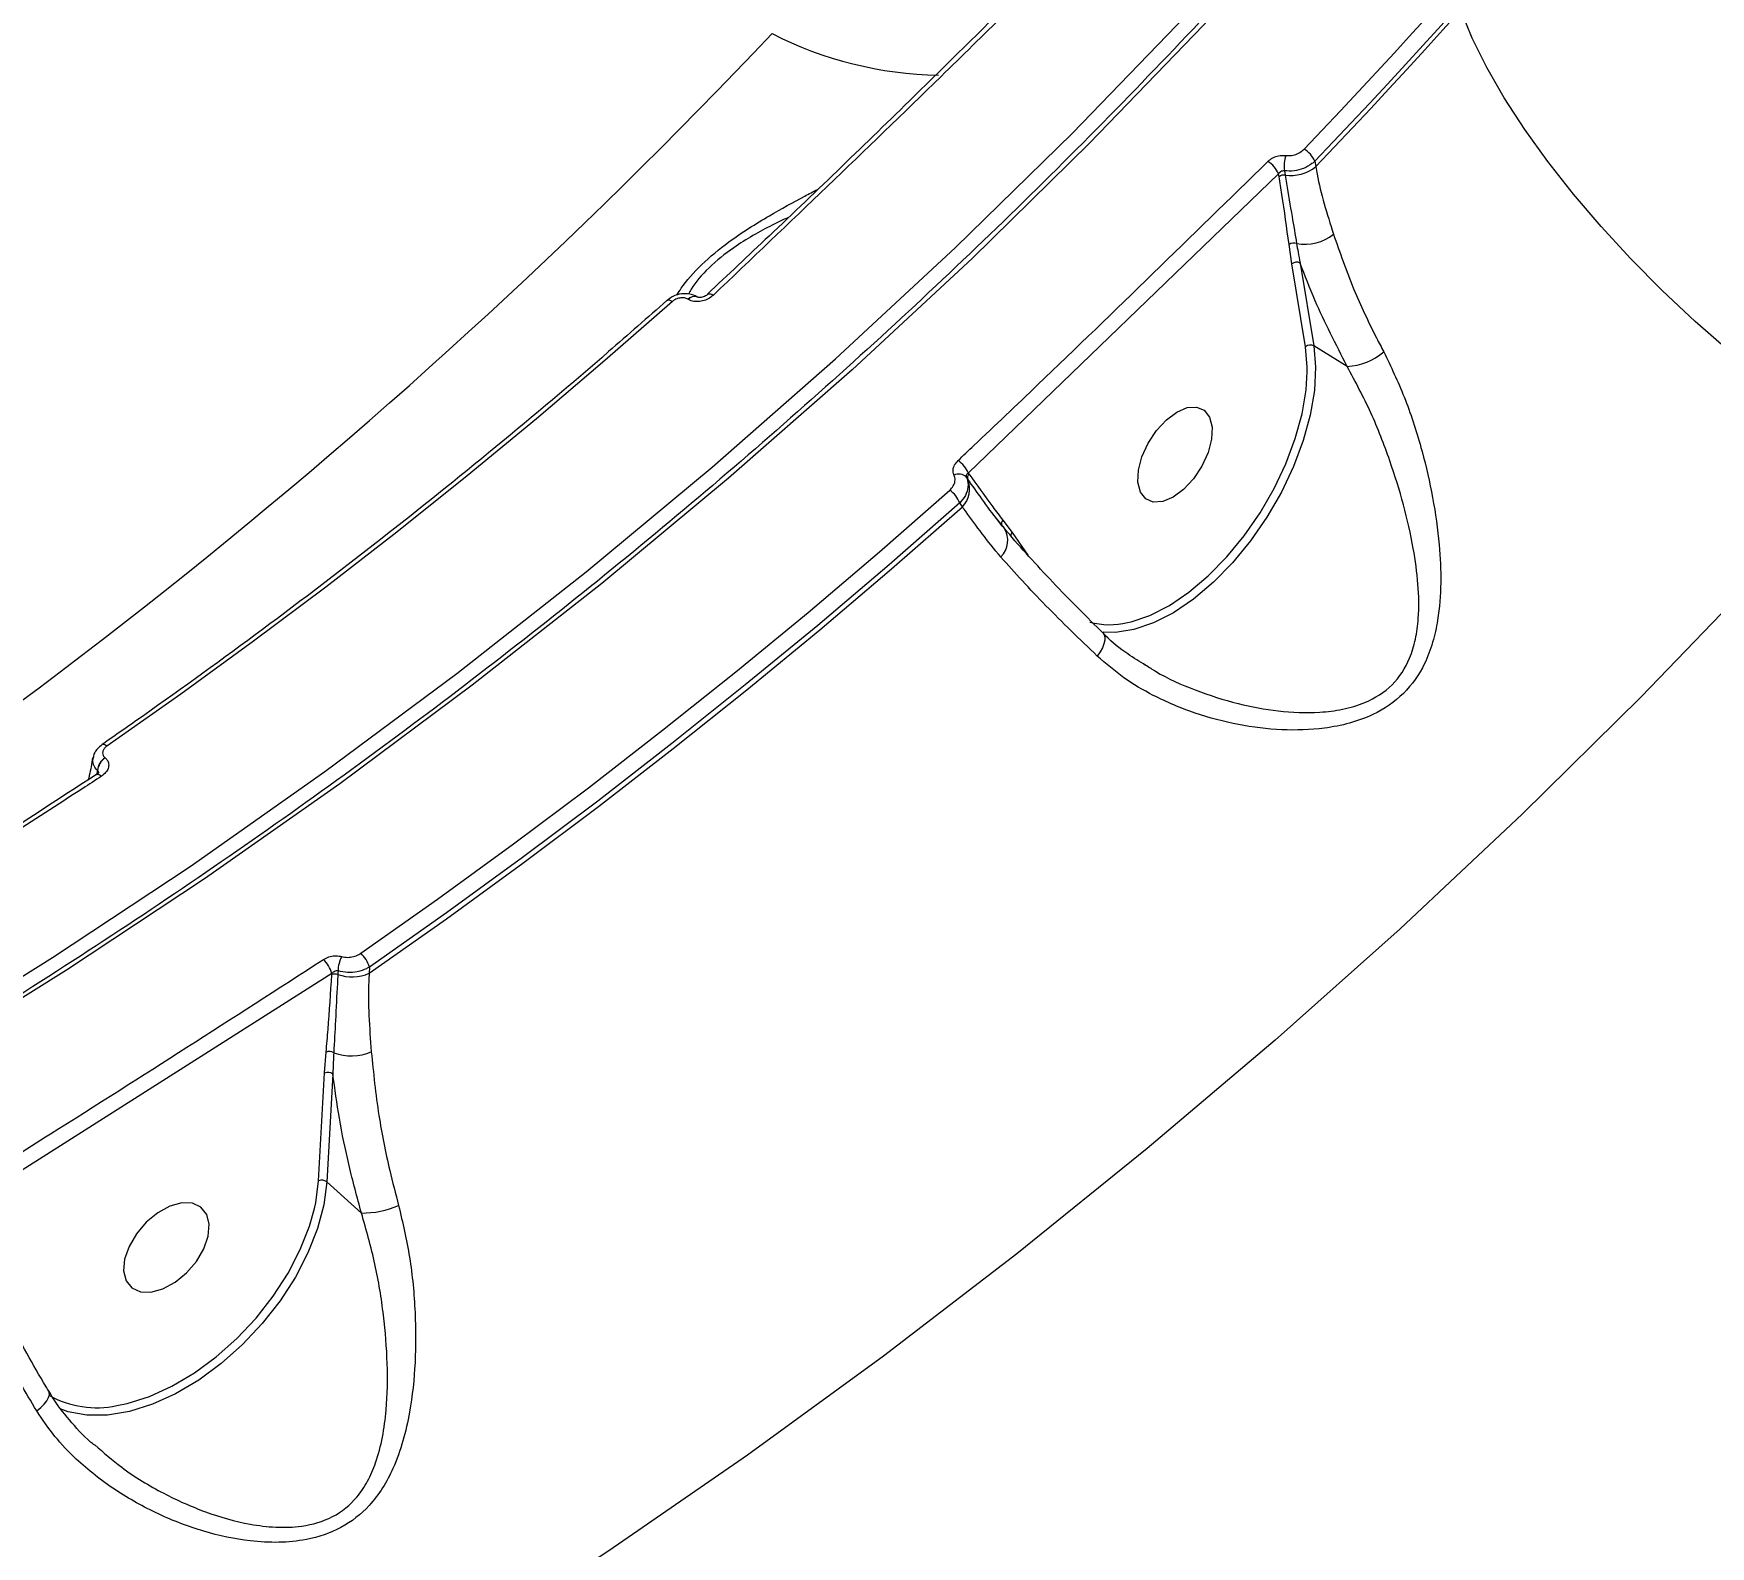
# Model space of a CAD drawing. Header units: millimetres. Extents: x -7151 to 6134, y -5040 to 5562.
# Drawn here: x -1788 to -1646.2, y -758 to -630.1 of the extents above; entities that cross this region are included whole.
import ezdxf

# ---------------------------------------------------------------- set-up
doc = ezdxf.new("R2010")
doc.units = ezdxf.units.MM
for name, color, linetype in [('DIKOM_ОБЪЕКТ', 7, 'Continuous'), ('DIKOM_РАЗМЕР_ЗОНА', 7, 'Continuous'), ('DIKOM_РАЗМЕР_ОБЪЕКТА', 7, 'Continuous')]:
    doc.layers.add(name, color=color, linetype=linetype)
doc.styles.add('style1', font='arial.ttf', dxfattribs={"width": 0.8})
doc.dimstyles.new('1-50', dxfattribs={"dimtxt": 300, "dimasz": 200, "dimexe": 100, "dimexo": 0, "dimgap": 100, "dimtad": 1, "dimtxsty": 'style1', "dimcen": 200, "dimclrd": 7, "dimclre": 7, "dimclrt": 7, "dimadec": 1, "dimazin": 2, "dimtfac": 1, "dimtmove": 0, "dimatfit": 2, "dimfxl": 0, "dimlwd": 25, "dimlwe": 18, "dimarcsym": 0})

# ---------------------------------------------------------------- blocks, each defined once
blk = doc.blocks.new('*D0')
at = {"layer": 'Defpoints', "color": 0, "transparency": 16777216}
for p in [(4133.55, 168.74), (-4567.47, -1241.13), (4133.55, -4153.12)]:
    blk.add_point(p, dxfattribs=at)
at = {"layer": 'DIKOM_РАЗМЕР_ОБЪЕКТА', "color": 7, "lineweight": 18, "transparency": 16777216}
for p, q in [((4133.55, 168.74), (4133.55, -4253.12)), ((-4567.47, -1241.13), (-4567.47, -4253.12))]:
    blk.add_line(p, q, dxfattribs=at)
at = {"layer": 'DIKOM_РАЗМЕР_ОБЪЕКТА', "color": 7, "lineweight": 25, "transparency": 16777216}
blk.add_line((-4367.47, -4153.12), (3933.55, -4153.12), dxfattribs=at)
at = {"layer": 'DIKOM_РАЗМЕР_ОБЪЕКТА', "color": 7, "transparency": 16777216}
for points in [[(-4367.47, -4119.79), (-4367.47, -4186.45), (-4567.47, -4153.12)], [(3933.55, -4119.79), (3933.55, -4186.45), (4133.55, -4153.12)]]:
    blk.add_solid(points, dxfattribs=at)
at = {"layer": 'DIKOM_РАЗМЕР_ОБЪЕКТА', "color": 7, "transparency": 16777216, "insert": (150.61, -3899.95), "char_height": 300, "attachment_point": 5, "style": 'style1'}
blk.add_mtext('8700', dxfattribs=at)
blk = doc.blocks.new('*D3')
at = {"layer": 'Defpoints', "color": 0, "transparency": 16777216}
for p in [(6133.55, 253.24), (-5802.46, -2467.19), (6133.55, -4939.78)]:
    blk.add_point(p, dxfattribs=at)
at = {"layer": 'DIKOM_РАЗМЕР_ЗОНА', "color": 7, "lineweight": 18, "transparency": 16777216}
for p, q in [((6133.55, 253.24), (6133.55, -5039.78)), ((-5802.46, -2467.19), (-5802.46, -5039.78))]:
    blk.add_line(p, q, dxfattribs=at)
at = {"layer": 'DIKOM_РАЗМЕР_ЗОНА', "color": 7, "lineweight": 25, "transparency": 16777216}
blk.add_line((-5602.46, -4939.78), (5933.55, -4939.78), dxfattribs=at)
at = {"layer": 'DIKOM_РАЗМЕР_ЗОНА', "color": 7, "transparency": 16777216}
for points in [[(-5602.46, -4906.44), (-5602.46, -4973.11), (-5802.46, -4939.78)], [(5933.55, -4906.44), (5933.55, -4973.11), (6133.55, -4939.78)]]:
    blk.add_solid(points, dxfattribs=at)
at = {"layer": 'DIKOM_РАЗМЕР_ЗОНА', "color": 7, "transparency": 16777216, "insert": (186.61, -4686.61), "char_height": 300, "attachment_point": 5, "style": 'style1'}
blk.add_mtext('11950', dxfattribs=at)

msp = doc.modelspace()

# ---------------------------------------------------------------- linework, layer by layer
at = {"layer": 'DIKOM_ОБЪЕКТ', "color": 7, "linetype": 'Continuous', "lineweight": 15}
for p, q in [((-1679.652, -640.865), (-1679.573, -641.328)), ((-1682.718, -641.924), (-1708.95, -667.24)), ((-1682.677, -642.178), (-1682.718, -641.924)), ((-1682.227, -641.686), (-1682.168, -642.045)), ((-1681.595, -649.547), (-1681.829, -647.917)), ((-1680.441, -656.556), (-1681.595, -649.547)), ((-1680.893, -649.481), (-1679.739, -656.49)), ((-1731.013, -652.14), (-1731.002, -652.13)), ((-1732.62, -652.556), (-1732.639, -652.545)), ((-1676.908, -658.227), (-1679.739, -656.49)), ((-1708.989, -667.756), (-1709.122, -667.565)), ((-1708.95, -667.24), (-1708.908, -667.3)), ((-1709.451, -670.091), (-1709.677, -669.766)), ((-1705.898, -671.9), (-1706.915, -670.645)), ((-1706.032, -671.212), (-1705.25, -672.263)), ((-1705.25, -672.263), (-1703.915, -674.181)), ((-1694.082, -683.389), (-1693.932, -683.484)), ((-1781.954, -691.31), (-1781.938, -691.323)), ((-1782.596, -692.384), (-1782.671, -692.71)), ((-1782.642, -692.723), (-1782.632, -692.717)), ((-1782.58, -692.398), (-1782.596, -692.384)), ((-1782.583, -692.677), (-1782.58, -692.398)), ((-1759.596, -709.006), (-1759.621, -709.528)), ((-1762.775, -709.55), (-1793.859, -729.289)), ((-1762.78, -709.648), (-1762.775, -709.55)), ((-1763.386, -717.961), (-1763.252, -716.191)), ((-1763.896, -727.07), (-1763.386, -717.961)), ((-1762.687, -718.052), (-1763.197, -727.161)), ((-1760.271, -729.802), (-1763.197, -727.161))]:
    msp.add_line(p, q, dxfattribs=at)
at = {"layer": 'DIKOM_ОБЪЕКТ', "color": 7, "linetype": 'Continuous', "lineweight": 15, "flags": 128}
for points in [[(-1873.531, -753.409), (-1860.527, -747.918), (-1847.693, -742.097), (-1835.041, -735.951), (-1822.576, -729.484), (-1810.308, -722.7), (-1798.245, -715.602), (-1786.395, -708.197), (-1774.765, -700.489), (-1763.363, -692.483), (-1752.197, -684.183), (-1741.273, -675.597), (-1730.6, -666.728), (-1720.183, -657.584), (-1710.031, -648.169), (-1700.148, -638.491), (-1690.543, -628.555), (-1681.221, -618.368), (-1672.188, -607.937), (-1663.45, -597.269), (-1655.014, -586.37), (-1646.883, -575.247)], [(-1645.266, -575.913), (-1653.421, -587.069), (-1661.883, -598.001), (-1670.647, -608.702), (-1679.707, -619.164), (-1689.057, -629.382), (-1698.691, -639.348), (-1708.604, -649.055), (-1718.787, -658.498), (-1729.235, -667.67), (-1739.941, -676.566), (-1750.897, -685.178), (-1762.097, -693.502), (-1773.534, -701.533), (-1785.199, -709.265), (-1797.085, -716.692), (-1809.184, -723.81), (-1821.489, -730.615), (-1833.991, -737.102), (-1846.682, -743.267), (-1859.554, -749.105), (-1872.598, -754.612)], [(-1680.564, -639.854), (-1679.02, -638.237), (-1677.484, -636.614), (-1675.955, -634.985), (-1674.433, -633.349), (-1672.918, -631.707), (-1671.41, -630.058), (-1669.91, -628.403), (-1668.417, -626.742)], [(-1667.478, -627.724), (-1668.974, -629.389), (-1670.477, -631.047), (-1671.988, -632.7), (-1673.506, -634.345), (-1675.032, -635.985), (-1676.565, -637.618), (-1678.104, -639.245), (-1679.652, -640.865)], [(-1679.573, -641.328), (-1678.015, -639.697), (-1676.464, -638.059), (-1674.921, -636.415), (-1673.385, -634.764), (-1671.856, -633.107), (-1670.334, -631.443), (-1668.82, -629.773), (-1667.314, -628.097)], [(-1632.72, -665.614), (-1635.701, -663.693), (-1638.695, -661.593), (-1641.676, -659.333), (-1644.615, -656.934), (-1647.487, -654.417), (-1650.265, -651.806), (-1652.924, -649.125), (-1655.438, -646.397), (-1657.787, -643.649), (-1659.948, -640.903), (-1661.901, -638.187), (-1663.629, -635.524), (-1665.116, -632.94), (-1666.348, -630.456), (-1667.314, -628.097)], [(-1733.977, -652.734), (-1739.685, -657.734), (-1745.471, -662.65), (-1751.336, -667.48), (-1757.277, -672.224), (-1763.295, -676.881), (-1769.387, -681.449), (-1775.551, -685.928), (-1781.788, -690.317)], [(-1734.428, -652.637), (-1734.418, -652.629), (-1734.359, -652.606), (-1734.283, -652.605), (-1734.192, -652.627), (-1734.089, -652.67), (-1733.977, -652.734)], [(-1679.739, -656.49), (-1679.585, -658.284), (-1679.683, -660.245), (-1680.032, -662.33), (-1680.624, -664.493), (-1681.446, -666.686), (-1682.478, -668.863), (-1683.701, -670.974), (-1685.086, -672.975), (-1686.603, -674.82), (-1688.218, -676.47), (-1689.898, -677.888), (-1691.603, -679.044), (-1693.298, -679.912), (-1694.946, -680.473), (-1696.509, -680.716), (-1697.556, -680.69)], [(-1680.291, -658.671), (-1680.292, -658.296), (-1680.441, -656.556)], [(-1695.491, -679.883), (-1695.188, -679.812), (-1693.59, -679.268), (-1691.946, -678.427), (-1690.292, -677.306), (-1688.663, -675.93), (-1687.097, -674.33), (-1685.626, -672.541), (-1684.283, -670.601), (-1683.098, -668.554), (-1682.096, -666.443), (-1681.3, -664.316), (-1680.726, -662.219), (-1680.388, -660.197), (-1680.291, -658.671)], [(-1692.206, -662.742), (-1691.315, -662.078), (-1690.436, -661.705), (-1689.642, -661.655), (-1688.996, -661.93), (-1688.55, -662.509), (-1688.342, -663.345), (-1688.387, -664.37), (-1688.683, -665.501), (-1689.204, -666.646), (-1689.91, -667.713), (-1690.742, -668.616), (-1691.634, -669.28), (-1692.512, -669.652), (-1693.307, -669.703), (-1693.953, -669.427), (-1694.398, -668.848), (-1694.606, -668.012), (-1694.561, -666.987), (-1694.266, -665.856), (-1693.744, -664.711), (-1693.038, -663.644), (-1692.206, -662.742)], [(-1632.72, -665.614), (-1642.259, -676.008), (-1652.062, -686.168), (-1662.125, -696.088), (-1672.441, -705.762), (-1683.006, -715.185), (-1693.814, -724.351), (-1704.858, -733.256), (-1716.132, -741.895), (-1727.631, -750.263), (-1739.348, -758.355), (-1751.276, -766.168), (-1763.409, -773.696), (-1775.741, -780.935), (-1788.264, -787.882)], [(-1760.33, -707.843), (-1753.836, -703.268), (-1747.416, -698.599), (-1741.071, -693.839), (-1734.803, -688.988), (-1728.612, -684.046), (-1722.502, -679.015), (-1716.471, -673.897), (-1710.523, -668.691)], [(-1759.621, -709.528), (-1753.078, -704.921), (-1746.611, -700.22), (-1740.219, -695.425), (-1733.905, -690.539), (-1727.67, -685.561), (-1721.515, -680.493), (-1715.442, -675.336), (-1709.451, -670.091)], [(-1709.677, -669.766), (-1715.639, -674.984), (-1721.683, -680.114), (-1727.808, -685.156), (-1734.012, -690.109), (-1740.294, -694.971), (-1746.653, -699.742), (-1753.087, -704.421), (-1759.596, -709.006)], [(-1697.54, -680.784), (-1697.455, -680.907), (-1697.399, -681.119), (-1697.406, -681.379), (-1697.478, -681.681), (-1697.611, -682.012), (-1697.802, -682.362), (-1698.043, -682.719)], [(-1782.191, -690.182), (-1782.191, -690.182), (-1782.135, -690.162), (-1782.065, -690.166), (-1781.982, -690.193), (-1781.889, -690.244), (-1781.788, -690.317)], [(-1782.632, -692.717), (-1782.618, -692.711), (-1782.549, -692.706), (-1782.463, -692.732), (-1782.364, -692.789), (-1782.255, -692.874)], [(-1763.197, -727.161), (-1763.448, -729.094), (-1763.983, -731.112), (-1764.791, -733.171), (-1765.855, -735.226), (-1767.152, -737.233), (-1768.652, -739.146), (-1770.324, -740.924), (-1772.13, -742.529), (-1774.031, -743.925), (-1775.986, -745.081), (-1777.95, -745.973), (-1779.883, -746.58), (-1781.741, -746.89), (-1783.483, -746.895), (-1785.071, -746.596), (-1785.76, -746.35)], [(-1764.242, -729.424), (-1764.139, -728.945), (-1763.896, -727.07)], [(-1780.963, -746.084), (-1780.076, -745.901), (-1778.202, -745.312), (-1776.297, -744.447), (-1774.401, -743.326), (-1772.558, -741.973), (-1770.806, -740.417), (-1769.186, -738.692), (-1767.73, -736.837), (-1766.473, -734.891), (-1765.441, -732.898), (-1764.658, -730.901), (-1764.242, -729.424)], [(-1777.495, -729.785), (-1778.466, -730.585), (-1779.298, -731.557), (-1779.925, -732.624), (-1780.296, -733.699), (-1780.381, -734.694), (-1780.172, -735.53), (-1779.687, -736.139), (-1778.966, -736.47), (-1778.066, -736.498), (-1777.061, -736.22), (-1776.031, -735.659), (-1775.061, -734.86), (-1774.228, -733.887), (-1773.602, -732.82), (-1773.231, -731.745), (-1773.146, -730.75), (-1773.354, -729.914), (-1773.839, -729.305), (-1774.56, -728.974), (-1775.46, -728.946), (-1776.466, -729.224), (-1777.495, -729.785)], [(-1787.733, -746.532), (-1787.393, -746.246), (-1787.107, -745.956), (-1786.884, -745.673), (-1786.733, -745.408), (-1786.659, -745.17), (-1786.665, -744.968), (-1786.704, -744.871)]]:
    msp.add_lwpolyline(points, dxfattribs=at)
at = {"layer": 'DIKOM_ОБЪЕКТ', "color": 7, "linetype": 'Continuous', "lineweight": 15}
for centre, radius, start, end in [((-2079.514, -295.771), 486.881, 299.70349, 316.63633), ((-1710.986, -601.66), 31.93, 242.86999, 269.11146), ((-1684.866, -642.876), 2.349, 23.90216, 57.7457), ((-1679.479, -641.293), 2.776, 160.95127, 188.1507), ((-1681.698, -641.794), 2.247, 24.41896, 59.69116), ((-1682.268, -642.703), 0.666, 81.40375, 127.92869), ((-1681.678, -638.763), 3.318, 261.50956, 309.37162), ((-1681.431, -648.453), 0.668, 68.85098, 126.58592), ((-1680.49, -644.083), 3.811, 259.41518, 309.27601), ((-1681.194, -650.047), 0.641, 61.96847, 128.72632), ((-1730.841, -652.57), 0.469, 48.93609, 110.05695), ((-1732.129, -652.957), 0.655, 71.1288, 141.0219), ((-1732.112, -652.966), 0.653, 70.61908, 141.08617), ((-1680.04, -657.056), 0.641, 61.9762, 128.71858), ((-1677.2, -653.029), 5.205, 273.21429, 310.44768), ((-1711.014, -668.06), 2.221, 21.66467, 57.56837), ((-1709.737, -668.205), 0.887, 46.14193, 118.12662), ((-1711.041, -668.563), 2.205, 316.13079, 21.45702), ((-1708.582, -667.593), 0.438, 138.01553, 201.83359), ((-1711.844, -670.599), 2.321, 21.02746, 55.30662), ((-1707.551, -672.931), 1.937, 313.83812, 31.98021), ((-1705.71, -671.501), 0.433, 138.09974, 208.6387), ((-1704.873, -672.579), 0.493, 140.054, 175.59227), ((-1696.987, -673.688), 6.373, 254.58936, 283.57319), ((-1781.218, -692.479), 1.381, 122.18177, 176.0816), ((-1781.205, -692.491), 1.378, 122.12237, 176.1382), ((-1765.274, -710.241), 2.593, 15.44991, 46.30696), ((-1759.765, -709.341), 2.482, 150.49692, 179.66558), ((-1761.956, -709.682), 2.455, 15.97955, 48.51605), ((-1762.506, -710.326), 0.732, 70.77832, 112.01701), ((-1761.081, -706.172), 3.66, 251.12691, 293.50053), ((-1762.994, -716.881), 0.736, 58.48587, 110.52867), ((-1761.133, -712.14), 4.37, 250.24832, 292.86398), ((-1763.114, -718.603), 0.696, 52.21107, 112.97126), ((-1763.624, -727.712), 0.697, 52.21816, 112.96417), ((-1760.191, -722.145), 7.658, 269.40223, 293.58549), ((-1782.669, -738.108), 8.156, 240.71568, 282.07128)]:
    msp.add_arc(centre, radius, start, end, dxfattribs=at)
for points, knots in [([(-1645.836, -575.895), (-1647.119, -577.687), (-1650.844, -582.888), (-1657.207, -591.36), (-1665.004, -601.243), (-1673.054, -610.93), (-1681.348, -620.419), (-1689.883, -629.704), (-1698.652, -638.78), (-1707.654, -647.641), (-1716.88, -656.284), (-1726.328, -664.703), (-1735.991, -672.894), (-1745.865, -680.852), (-1755.943, -688.574), (-1766.222, -696.054), (-1776.694, -703.29), (-1787.355, -710.275), (-1798.198, -717.008), (-1809.218, -723.485), (-1820.408, -729.701), (-1831.763, -735.654), (-1843.276, -741.341), (-1854.942, -746.754), (-1864.844, -751.077), (-1870.872, -753.556), (-1872.924, -754.4)], [0, 0, 0, 0, 0.02281798, 0.06621832, 0.10961917, 0.15301943, 0.19642063, 0.23982082, 0.283221, 0.32662223, 0.37002161, 0.41342243, 0.45682191, 0.50022205, 0.54362086, 0.58702102, 0.63041987, 0.67381907, 0.71721814, 0.76061656, 0.80401526, 0.84741274, 0.89081089, 0.93420919, 0.97760653, 1, 1, 1, 1]), ([(-1726.609, -627.908), (-1731.48, -626.507), (-1741.223, -623.705), (-1755.403, -620.234), (-1769.227, -617.317), (-1783.095, -614.935), (-1796.872, -613.172), (-1810.442, -612.118), (-1823.434, -611.827), (-1835.774, -612.335), (-1847.392, -613.66), (-1857.917, -615.75), (-1867.355, -618.554), (-1875.764, -621.99), (-1883.303, -626.199), (-1888.797, -630.021), (-1891.433, -632.701), (-1892.182, -633.464)], [0, 0, 0, 0, 0.0640242, 0.1280501, 0.1927116, 0.257373, 0.3288555, 0.4003938, 0.4718754, 0.5454637, 0.6191145, 0.6927016, 0.761935, 0.8312209, 0.9004536, 0.9716838, 1, 1, 1, 1]), ([(-1705.053, -627.03), (-1707.884, -629.826), (-1714.773, -636.63), (-1723.434, -644.981), (-1729.279, -650.476), (-1731.02, -652.112)], [0, 0, 0, 0, 0.3287855, 0.8001795, 1, 1, 1, 1]), ([(-1704.575, -627.139), (-1705.02, -627.579), (-1707.246, -629.776), (-1715.866, -638.239), (-1724.097, -646.084), (-1730.533, -652.217)], [0, 0, 0, 0, 0.05171052, 0.2585546, 1, 1, 1, 1]), ([(-1709.823, -666.185), (-1709.373, -665.759), (-1707.126, -663.63), (-1698.362, -655.289), (-1690.094, -647.217), (-1683.612, -640.889)], [0, 0, 0, 0, 0.0512244, 0.2561305, 1, 1, 1, 1]), ([(-1683.612, -640.889), (-1683.575, -640.854), (-1683.422, -640.712), (-1683.087, -640.513), (-1682.593, -640.363), (-1682.267, -640.379), (-1682.103, -640.387)], [0, 0, 0, 0, 0.0963592, 0.3985956, 0.6990902, 1, 1, 1, 1]), ([(-1679.652, -640.865), (-1679.731, -640.936), (-1680.001, -641.181), (-1680.585, -641.504), (-1681.411, -641.732), (-1681.955, -641.702), (-1682.227, -641.686)], [0, 0, 0, 0, 0.12091354, 0.41433924, 0.70691041, 1, 1, 1, 1]), ([(-1682.103, -640.387), (-1681.94, -640.394), (-1681.613, -640.41), (-1681.12, -640.261), (-1680.772, -640.054), (-1680.611, -639.899), (-1680.564, -639.854)], [0, 0, 0, 0, 0.2928266, 0.584953, 0.8788062, 1, 1, 1, 1]), ([(-1682.227, -641.686), (-1682.281, -641.687), (-1682.391, -641.688), (-1682.551, -641.761), (-1682.658, -641.848), (-1682.706, -641.909), (-1682.718, -641.924)], [0, 0, 0, 0, 0.29333, 0.5922181, 0.900531, 1, 1, 1, 1]), ([(-1681.829, -647.917), (-1682.024, -646.499), (-1682.288, -644.572), (-1682.595, -642.679), (-1682.677, -642.178)], [0, 0, 0, 0, 0.7353136, 1, 1, 1, 1]), ([(-1682.168, -642.045), (-1682.129, -642.277), (-1681.937, -643.437), (-1681.608, -645.348), (-1681.318, -647.068), (-1681.19, -647.83)], [0, 0, 0, 0, 0.122271, 0.6114132, 1, 1, 1, 1]), ([(-1679.573, -641.328), (-1679.537, -641.544), (-1679.229, -643.373), (-1678.617, -645.318), (-1678.077, -647.034)], [0, 0, 0, 0, 0.1178644, 1, 1, 1, 1]), ([(-1733.605, -652.206), (-1733.485, -652.011), (-1732.978, -651.183), (-1731.578, -649.593), (-1729.506, -647.868), (-1727.51, -646.519), (-1725.342, -645.211), (-1723.363, -644.124), (-1722.066, -643.441), (-1721.708, -643.252)], [0, 0, 0, 0, 0.0586406, 0.2483923, 0.4386003, 0.5665366, 0.6947175, 0.9157377, 1, 1, 1, 1]), ([(-1724.168, -645.621), (-1724.623, -645.834), (-1725.607, -646.295), (-1727.178, -647.151), (-1729.044, -648.301), (-1730.966, -649.845), (-1732.162, -651.255), (-1732.54, -651.968), (-1732.614, -652.107)], [0, 0, 0, 0, 0.1395778, 0.3017998, 0.4680435, 0.7055555, 0.9427217, 1, 1, 1, 1]), ([(-1681.19, -647.83), (-1681.15, -648.071), (-1681.058, -648.625), (-1680.953, -649.172), (-1680.893, -649.481)], [0, 0, 0, 0, 0.4352543, 1, 1, 1, 1]), ([(-1678.077, -647.034), (-1677.537, -648.583), (-1676.538, -651.444), (-1674.953, -654.827), (-1674.028, -656.598), (-1673.823, -656.991)], [0, 0, 0, 0, 0.47869578, 0.88437629, 1, 1, 1, 1]), ([(-1676.908, -658.227), (-1677.868, -656.357), (-1679.392, -653.39), (-1680.487, -650.537), (-1680.893, -649.481)], [0, 0, 0, 0, 0.6298919, 1, 1, 1, 1]), ([(-1731.916, -652.338), (-1731.918, -652.337), (-1732.081, -652.202), (-1732.529, -652.083), (-1733.22, -652.05), (-1733.912, -652.24), (-1734.259, -652.526), (-1734.415, -652.655)], [0, 0, 0, 0, 0.0018902, 0.243117, 0.5015531, 0.7760145, 1, 1, 1, 1]), ([(-1730.533, -652.217), (-1730.662, -652.32), (-1730.919, -652.526), (-1731.416, -652.708), (-1731.921, -652.764), (-1732.337, -652.7), (-1732.541, -652.596), (-1732.62, -652.556)], [0, 0, 0, 0, 0.2182887, 0.4367138, 0.653073, 0.8658049, 1, 1, 1, 1]), ([(-1731.016, -652.139), (-1731.024, -652.147), (-1731.061, -652.187), (-1731.181, -652.268), (-1731.362, -652.347), (-1731.549, -652.39), (-1731.711, -652.396), (-1731.835, -652.378), (-1731.893, -652.351), (-1731.893, -652.351), (-1731.894, -652.351)], [0, 0, 0, 0, 0.0439191, 0.2056205, 0.3686222, 0.5245403, 0.6600183, 0.8023031, 0.9588754, 1, 1, 1, 1]), ([(-1734.432, -652.639), (-1736.072, -654.087), (-1740.833, -658.289), (-1748.879, -665.07), (-1758.635, -672.904), (-1768.6, -680.495), (-1776.489, -686.212), (-1781.058, -689.393), (-1782.193, -690.183)], [0, 0, 0, 0, 0.1082646, 0.3141878, 0.5201152, 0.7260404, 0.9319641, 1, 1, 1, 1]), ([(-1732.639, -652.545), (-1732.651, -652.538), (-1732.741, -652.485), (-1732.943, -652.419), (-1733.219, -652.411), (-1733.499, -652.462), (-1733.756, -652.561), (-1733.909, -652.68), (-1733.977, -652.734)], [0, 0, 0, 0, 0.0338893, 0.2522156, 0.4704862, 0.5977667, 0.8193312, 1, 1, 1, 1]), ([(-1731.891, -652.352), (-1731.898, -652.348), (-1731.907, -652.343), (-1731.916, -652.338), (-1731.918, -652.337)], [0, 0, 0, 0, 0.783901, 1, 1, 1, 1]), ([(-1673.823, -656.991), (-1673.222, -658.238), (-1671.996, -660.784), (-1671.048, -663.73), (-1670.261, -666.58), (-1669.629, -669.327), (-1669.099, -673.051), (-1668.943, -676.527), (-1669.143, -679.288), (-1669.646, -681.575), (-1670.46, -683.742), (-1672.025, -686), (-1674.367, -687.589), (-1676.71, -688.434), (-1679.298, -688.936), (-1682.475, -689.029), (-1686.167, -688.574), (-1689.84, -687.603), (-1693.083, -686.225), (-1695.863, -684.597), (-1697.312, -683.349), (-1698.043, -682.719)], [0, 0, 0, 0, 0.0713193, 0.1455355, 0.1511439, 0.2166835, 0.28355, 0.337209, 0.3918224, 0.4251673, 0.4591154, 0.5134614, 0.5679454, 0.6040741, 0.6411297, 0.7022456, 0.7649121, 0.8302418, 0.8968702, 0.9479893, 1, 1, 1, 1]), ([(-1693.932, -683.484), (-1693.661, -683.659), (-1692.368, -684.495), (-1689.763, -685.635), (-1686.283, -686.775), (-1682.732, -687.431), (-1679.741, -687.557), (-1677.272, -687.253), (-1675.114, -686.628), (-1672.966, -685.27), (-1671.673, -683.237), (-1671.095, -681.277), (-1670.821, -679.178), (-1670.87, -676.611), (-1671.309, -673.392), (-1672.11, -669.894), (-1673.315, -666.041), (-1674.869, -662.039), (-1676.221, -659.511), (-1676.908, -658.227)], [0, 0, 0, 0, 0.0194539, 0.0928778, 0.1676142, 0.2350011, 0.3037506, 0.3418966, 0.380983, 0.4365273, 0.4919911, 0.5270669, 0.5630338, 0.6218124, 0.6817838, 0.7553725, 0.8302323, 0.9137095, 1, 1, 1, 1]), ([(-1710.155, -667.423), (-1710.164, -667.402), (-1710.226, -667.259), (-1710.26, -666.964), (-1710.141, -666.544), (-1709.929, -666.305), (-1709.823, -666.185)], [0, 0, 0, 0, 0.0524197, 0.3650685, 0.6826206, 1, 1, 1, 1]), ([(-1710.523, -668.691), (-1710.412, -668.574), (-1710.191, -668.339), (-1710.055, -667.922), (-1710.077, -667.611), (-1710.141, -667.455), (-1710.155, -667.423)], [0, 0, 0, 0, 0.3077065, 0.6158095, 0.9190523, 1, 1, 1, 1]), ([(-1709.122, -667.565), (-1709.099, -667.621), (-1708.989, -667.885), (-1708.942, -668.416), (-1709.148, -669.142), (-1709.501, -669.559), (-1709.677, -669.766)], [0, 0, 0, 0, 0.0813285, 0.3857815, 0.6937181, 1, 1, 1, 1]), ([(-1708.95, -667.24), (-1708.993, -667.267), (-1709.079, -667.321), (-1709.141, -667.429), (-1709.142, -667.515), (-1709.124, -667.559), (-1709.122, -667.565)], [0, 0, 0, 0, 0.3347469, 0.6548265, 0.9516372, 1, 1, 1, 1]), ([(-1706.032, -671.779), (-1706.155, -671.622), (-1706.77, -670.841), (-1707.765, -669.493), (-1708.6, -668.308), (-1708.989, -667.756)], [0, 0, 0, 0, 0.1178901, 0.589467, 1, 1, 1, 1]), ([(-1708.908, -667.3), (-1708.241, -668.241), (-1707.301, -669.568), (-1706.318, -670.841), (-1706.032, -671.212)], [0, 0, 0, 0, 0.7088259, 1, 1, 1, 1]), ([(-1706.209, -674.328), (-1706.749, -673.67), (-1707.832, -672.35), (-1708.827, -670.945), (-1709.349, -670.23), (-1709.451, -670.091)], [0, 0, 0, 0, 0.4438811, 0.8911141, 1, 1, 1, 1]), ([(-1697.534, -680.779), (-1698.237, -680.09), (-1699.731, -678.626), (-1701.837, -676.45), (-1703.846, -674.273), (-1705.198, -672.756), (-1705.814, -672.007), (-1705.89, -671.915)], [0, 0, 0, 0, 0.2203521, 0.46840196, 0.71697403, 0.96511418, 1, 1, 1, 1]), ([(-1698.043, -682.719), (-1699.534, -681.279), (-1702.56, -678.356), (-1705.047, -675.642), (-1706.203, -674.335), (-1706.209, -674.328)], [0, 0, 0, 0, 0.4913933, 0.9970617, 1, 1, 1, 1]), ([(-1693.94, -683.497), (-1694.455, -683.183), (-1695.675, -682.438), (-1696.871, -681.505), (-1697.47, -680.85), (-1697.534, -680.78)], [0, 0, 0, 0, 0.3946649, 0.9350838, 1, 1, 1, 1]), ([(-1782.186, -690.191), (-1782.35, -690.324), (-1782.676, -690.588), (-1782.925, -691.019), (-1782.941, -691.281), (-1782.945, -691.339)], [0, 0, 0, 0, 0.4394093, 0.8759518, 1, 1, 1, 1]), ([(-1781.788, -690.317), (-1781.79, -690.318), (-1781.874, -690.38), (-1782.024, -690.513), (-1782.132, -690.719), (-1782.165, -690.929), (-1782.123, -691.132), (-1782.008, -691.252), (-1781.954, -691.31)], [0, 0, 0, 0, 0.0041706, 0.2198145, 0.4355653, 0.568286, 0.7938475, 1, 1, 1, 1]), ([(-1783.007, -691.288), (-1783.086, -691.81), (-1783.186, -692.476), (-1783.35, -693.052), (-1783.385, -693.176)], [0, 0, 0, 0, 0.7842181, 1, 1, 1, 1]), ([(-1782.596, -692.384), (-1782.702, -692.256), (-1782.924, -691.988), (-1783.012, -691.595), (-1782.964, -691.364), (-1782.951, -691.298)], [0, 0, 0, 0, 0.3931953, 0.8270909, 1, 1, 1, 1]), ([(-1781.938, -691.323), (-1781.88, -691.38), (-1781.732, -691.528), (-1781.622, -691.833), (-1781.664, -692.207), (-1781.874, -692.58), (-1782.128, -692.776), (-1782.255, -692.874)], [0, 0, 0, 0, 0.134207, 0.3469636, 0.5632312, 0.7818108, 1, 1, 1, 1]), ([(-1782.646, -692.697), (-1786.01, -694.887), (-1794.197, -700.218), (-1804.461, -706.715), (-1811.37, -710.954), (-1813.426, -712.216)], [0, 0, 0, 0, 0.3288168, 0.8002171, 1, 1, 1, 1]), ([(-1782.255, -692.874), (-1782.784, -693.218), (-1785.428, -694.939), (-1795.665, -701.559), (-1805.409, -707.638), (-1813.027, -712.391)], [0, 0, 0, 0, 0.0517107, 0.2585503, 1, 1, 1, 1]), ([(-1782.479, -692.569), (-1782.48, -692.572), (-1782.482, -692.577), (-1782.53, -692.643), (-1782.609, -692.698), (-1782.644, -692.723)], [0, 0, 0, 0, 0.3187964, 0.6965604, 1, 1, 1, 1]), ([(-1782.489, -692.614), (-1782.487, -692.6), (-1782.478, -692.539), (-1782.513, -692.461), (-1782.561, -692.415), (-1782.58, -692.398)], [0, 0, 0, 0, 0.1500197, 0.6724107, 1, 1, 1, 1]), ([(-1794.543, -728.089), (-1794.012, -727.759), (-1791.355, -726.108), (-1780.983, -719.633), (-1771.174, -713.317), (-1763.483, -708.366)], [0, 0, 0, 0, 0.0512161, 0.2561258, 1, 1, 1, 1]), ([(-1763.483, -708.366), (-1763.447, -708.344), (-1763.273, -708.236), (-1762.915, -708.098), (-1762.401, -708.025), (-1762.084, -708.087), (-1761.926, -708.118)], [0, 0, 0, 0, 0.0809572, 0.3907982, 0.6951256, 1, 1, 1, 1]), ([(-1759.596, -709.006), (-1759.679, -709.053), (-1759.986, -709.226), (-1760.609, -709.425), (-1761.46, -709.501), (-1761.985, -709.385), (-1762.248, -709.326)], [0, 0, 0, 0, 0.109286, 0.4078822, 0.7030962, 1, 1, 1, 1]), ([(-1761.926, -708.118), (-1761.767, -708.149), (-1761.451, -708.211), (-1760.939, -708.139), (-1760.565, -707.995), (-1760.38, -707.875), (-1760.33, -707.843)], [0, 0, 0, 0, 0.2953957, 0.5902993, 0.8900211, 1, 1, 1, 1]), ([(-1763.252, -716.191), (-1763.197, -715.552), (-1763.007, -713.357), (-1762.874, -711.186), (-1762.78, -709.648)], [0, 0, 0, 0, 0.2911846, 1, 1, 1, 1]), ([(-1762.248, -709.326), (-1762.302, -709.324), (-1762.413, -709.32), (-1762.585, -709.392), (-1762.704, -709.478), (-1762.763, -709.538), (-1762.775, -709.55)], [0, 0, 0, 0, 0.2866663, 0.5897039, 0.9134073, 1, 1, 1, 1]), ([(-1762.265, -709.635), (-1762.279, -709.891), (-1762.349, -711.173), (-1762.457, -713.364), (-1762.561, -715.336), (-1762.609, -716.253)], [0, 0, 0, 0, 0.1178905, 0.5894557, 1, 1, 1, 1]), ([(-1762.248, -709.326), (-1762.25, -709.376), (-1762.256, -709.479), (-1762.262, -709.582), (-1762.265, -709.635)], [0, 0, 0, 0, 0.4875969, 1, 1, 1, 1]), ([(-1759.621, -709.528), (-1759.634, -709.758), (-1759.697, -710.926), (-1759.665, -713.087), (-1759.512, -715.138), (-1759.435, -716.167)], [0, 0, 0, 0, 0.1088904, 0.5528015, 1, 1, 1, 1]), ([(-1762.609, -716.253), (-1762.624, -716.518), (-1762.659, -717.119), (-1762.677, -717.717), (-1762.687, -718.052)], [0, 0, 0, 0, 0.4402943, 1, 1, 1, 1]), ([(-1759.435, -716.167), (-1759.255, -717.947), (-1758.927, -721.206), (-1758.051, -725.612), (-1757.384, -728.174), (-1757.127, -729.163)], [0, 0, 0, 0, 0.4251186, 0.7780835, 1, 1, 1, 1]), ([(-1760.271, -729.802), (-1760.634, -728.458), (-1761.365, -725.757), (-1762.171, -721.817), (-1762.517, -719.29), (-1762.687, -718.052)], [0, 0, 0, 0, 0.3357562, 0.6747571, 1, 1, 1, 1]), ([(-1757.127, -729.163), (-1756.788, -730.611), (-1756.096, -733.562), (-1755.681, -738.072), (-1755.667, -742.474), (-1756.047, -746.103), (-1756.719, -749.085), (-1757.477, -751.232), (-1758.443, -753.067), (-1759.796, -754.872), (-1761.918, -756.543), (-1764.648, -757.454), (-1767.272, -757.701), (-1770.203, -757.538), (-1773.664, -756.791), (-1777.513, -755.318), (-1781.175, -753.277), (-1784.07, -751), (-1786.266, -748.713), (-1787.241, -747.263), (-1787.733, -746.532)], [0, 0, 0, 0, 0.0741126, 0.1510359, 0.220599, 0.2917254, 0.3343355, 0.3775445, 0.410056, 0.4432607, 0.4962512, 0.5490847, 0.5885361, 0.6289787, 0.6961162, 0.7650103, 0.8354375, 0.9076295, 0.9534396, 1, 1, 1, 1]), ([(-1782.823, -749.398), (-1782.08, -750.052), (-1780.304, -751.616), (-1777.127, -753.509), (-1773.482, -755.157), (-1770.264, -756.075), (-1767.503, -756.415), (-1765.112, -756.345), (-1762.618, -755.627), (-1760.786, -754.126), (-1759.699, -752.476), (-1758.968, -750.772), (-1758.451, -748.75), (-1758.084, -745.952), (-1758.024, -742.507), (-1758.361, -738.375), (-1759.051, -734.064), (-1759.86, -731.237), (-1760.271, -729.802)], [0, 0, 0, 0, 0.0599693, 0.1434347, 0.2200512, 0.2982807, 0.3415178, 0.3857465, 0.4414426, 0.4968615, 0.5316944, 0.5676051, 0.6151836, 0.6635718, 0.7435747, 0.8252144, 0.9113361, 1, 1, 1, 1]), ([(-1786.703, -744.87), (-1786.779, -744.743), (-1787.437, -743.655), (-1788.589, -741.64), (-1790.08, -738.887), (-1791.178, -736.729), (-1791.731, -735.534), (-1791.895, -735.177)], [0, 0, 0, 0, 0.0370593, 0.318107, 0.5993677, 0.8805985, 1, 1, 1, 1]), ([(-1787.733, -746.532), (-1788.684, -744.933), (-1790.61, -741.697), (-1792.086, -738.737), (-1792.832, -737.24)], [0, 0, 0, 0, 0.4942465, 1, 1, 1, 1]), ([(-1782.849, -749.429), (-1782.958, -749.341), (-1783.749, -748.697), (-1784.955, -747.33), (-1786.132, -745.886), (-1786.59, -745.025), (-1786.675, -744.867)], [0, 0, 0, 0, 0.06867011, 0.49874826, 0.90749646, 1, 1, 1, 1]), ([(-1872.598, -754.612), (-1870.464, -757.4), (-1864.713, -764.911), (-1855.303, -777.895), (-1844.397, -793.729), (-1833.407, -810.535), (-1822.369, -828.28), (-1811.322, -846.927), (-1800.506, -866.065), (-1789.957, -885.617), (-1779.697, -905.498), (-1769.56, -926.032), (-1759.588, -947.175), (-1749.819, -968.866), (-1740.468, -990.629), (-1731.559, -1012.385), (-1723.102, -1034.062), (-1714.961, -1056.011), (-1707.179, -1078.168), (-1699.79, -1100.458), (-1692.958, -1122.391), (-1686.693, -1143.899), (-1680.994, -1164.927), (-1675.767, -1185.817), (-1671.05, -1206.489), (-1666.875, -1226.865), (-1663.332, -1246.495), (-1660.418, -1265.331), (-1658.118, -1283.339), (-1656.393, -1300.815), (-1655.276, -1317.673), (-1654.784, -1333.837), (-1654.923, -1348.31), (-1655.586, -1361.205), (-1656.668, -1372.651), (-1658.209, -1383.395), (-1660.211, -1393.397), (-1662.65, -1402.551), (-1665.513, -1410.817), (-1668.412, -1417.485), (-1670.474, -1421.195), (-1671.313, -1422.706)], [0, 0, 0, 0, 0.0156524, 0.0421682, 0.0687044, 0.0952204, 0.1225064, 0.1498147, 0.1771009, 0.2036165, 0.230153, 0.2566689, 0.2839548, 0.3112631, 0.3385492, 0.365065, 0.3916014, 0.4181172, 0.4454032, 0.4727117, 0.4999976, 0.5265134, 0.5530497, 0.5795656, 0.6068516, 0.6341598, 0.6614461, 0.6879618, 0.714498, 0.7410139, 0.7683, 0.7956082, 0.8228942, 0.8459722, 0.8690773, 0.8921825, 0.9155064, 0.9388306, 0.9615639, 0.9843484, 1, 1, 1, 1])]:
    msp.add_open_spline(points, degree=3, knots=knots, dxfattribs=at)

# ---------------------------------------------------------------- dimensions: what is measured, and where the dimension line sits
at = {"layer": 'DIKOM_РАЗМЕР_ЗОНА'}
dim = msp.add_linear_dim(base=(6133.546, -4939.778), p1=(-5802.455, -2467.185), p2=(6133.546, 253.243), text='11950', dimstyle='1-50', dxfattribs=at)
dim.commit()
dim.dimension.update_dxf_attribs({"geometry": '*D3', "text_midpoint": (186.606, -4939.778), "dimtype": 160})
at = {"layer": 'DIKOM_РАЗМЕР_ОБЪЕКТА'}
dim = msp.add_linear_dim(base=(4133.546, -4153.121), p1=(-4567.472, -1241.128), p2=(4133.546, 168.743), text='8700', dimstyle='1-50', dxfattribs=at)
dim.commit()
dim.dimension.update_dxf_attribs({"geometry": '*D0', "text_midpoint": (150.606, -4153.121), "dimtype": 160})

doc.saveas('drawing.dxf')
